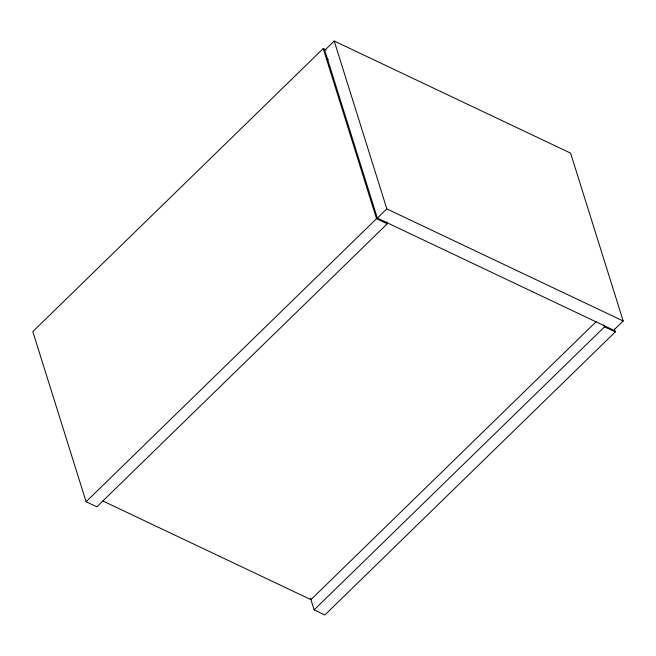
<?xml version="1.0" encoding="UTF-8"?>
<svg xmlns="http://www.w3.org/2000/svg" width="656" height="656" viewBox="0 0 656 656"><rect width="100%" height="100%" fill="white"/><g stroke="black" fill="none" stroke-linecap="round" stroke-linejoin="round"><path stroke-width="0.98" d="M325.983 49.881L323.203 48.569L32.8 331.6L86.116 501.733L96.858 506.826L387.261 223.794L386.655 221.835M334.224 41.033L324.753 50.266L377.356 218.128L613.729 330.23L623.2 320.997L570.597 153.135L334.224 41.033L386.827 208.903L623.2 320.997M86.116 501.733L376.519 218.694L323.203 48.569M377.356 218.128L386.827 208.903M596.206 321.629L310.936 599.658L102.91 501.004M614.36 328.992L615.279 331.928L324.876 614.967L314.134 609.867L604.537 326.836L603.922 324.876M326.401 58.769L328.254 59.655M376.519 218.694L387.261 223.794M604.537 326.836L615.279 331.928M310.452 598.133L314.134 609.867"/></g></svg>
